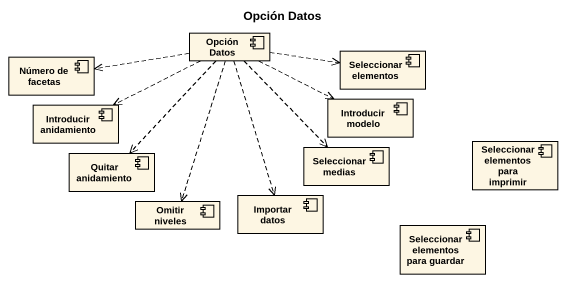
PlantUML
@startuml
title Opción Datos
component "Opción Datos" as Opción_Datos
component "Número de facetas" as Número_de_facetas
component "Seleccionar elementos" as Seleccionar_elementos
component "Introducir anidamiento" as Introducir_anidamiento
component "Introducir modelo" as Introducir_modelo
component "Quitar anidamiento" as Quitar_anidamiento
component "Seleccionar medias" as Seleccionar_medias
component "Seleccionar elementos para imprimir" as Seleccionar_elementos_para
component "Omitir niveles" as Omitir_niveles
component "Importar datos" as Importar_datos
component "Seleccionar elementos para guardar" as Seleccionar_elementos_para_2
Opción_Datos .left.> Número_de_facetas
Opción_Datos .right.> Seleccionar_elementos
Opción_Datos .left.> Introducir_anidamiento
Opción_Datos .right.> Introducir_modelo
Opción_Datos ..> Quitar_anidamiento
Opción_Datos ..> Seleccionar_medias
Opción_Datos ..> Omitir_niveles
Opción_Datos ..> Importar_datos
@enduml
